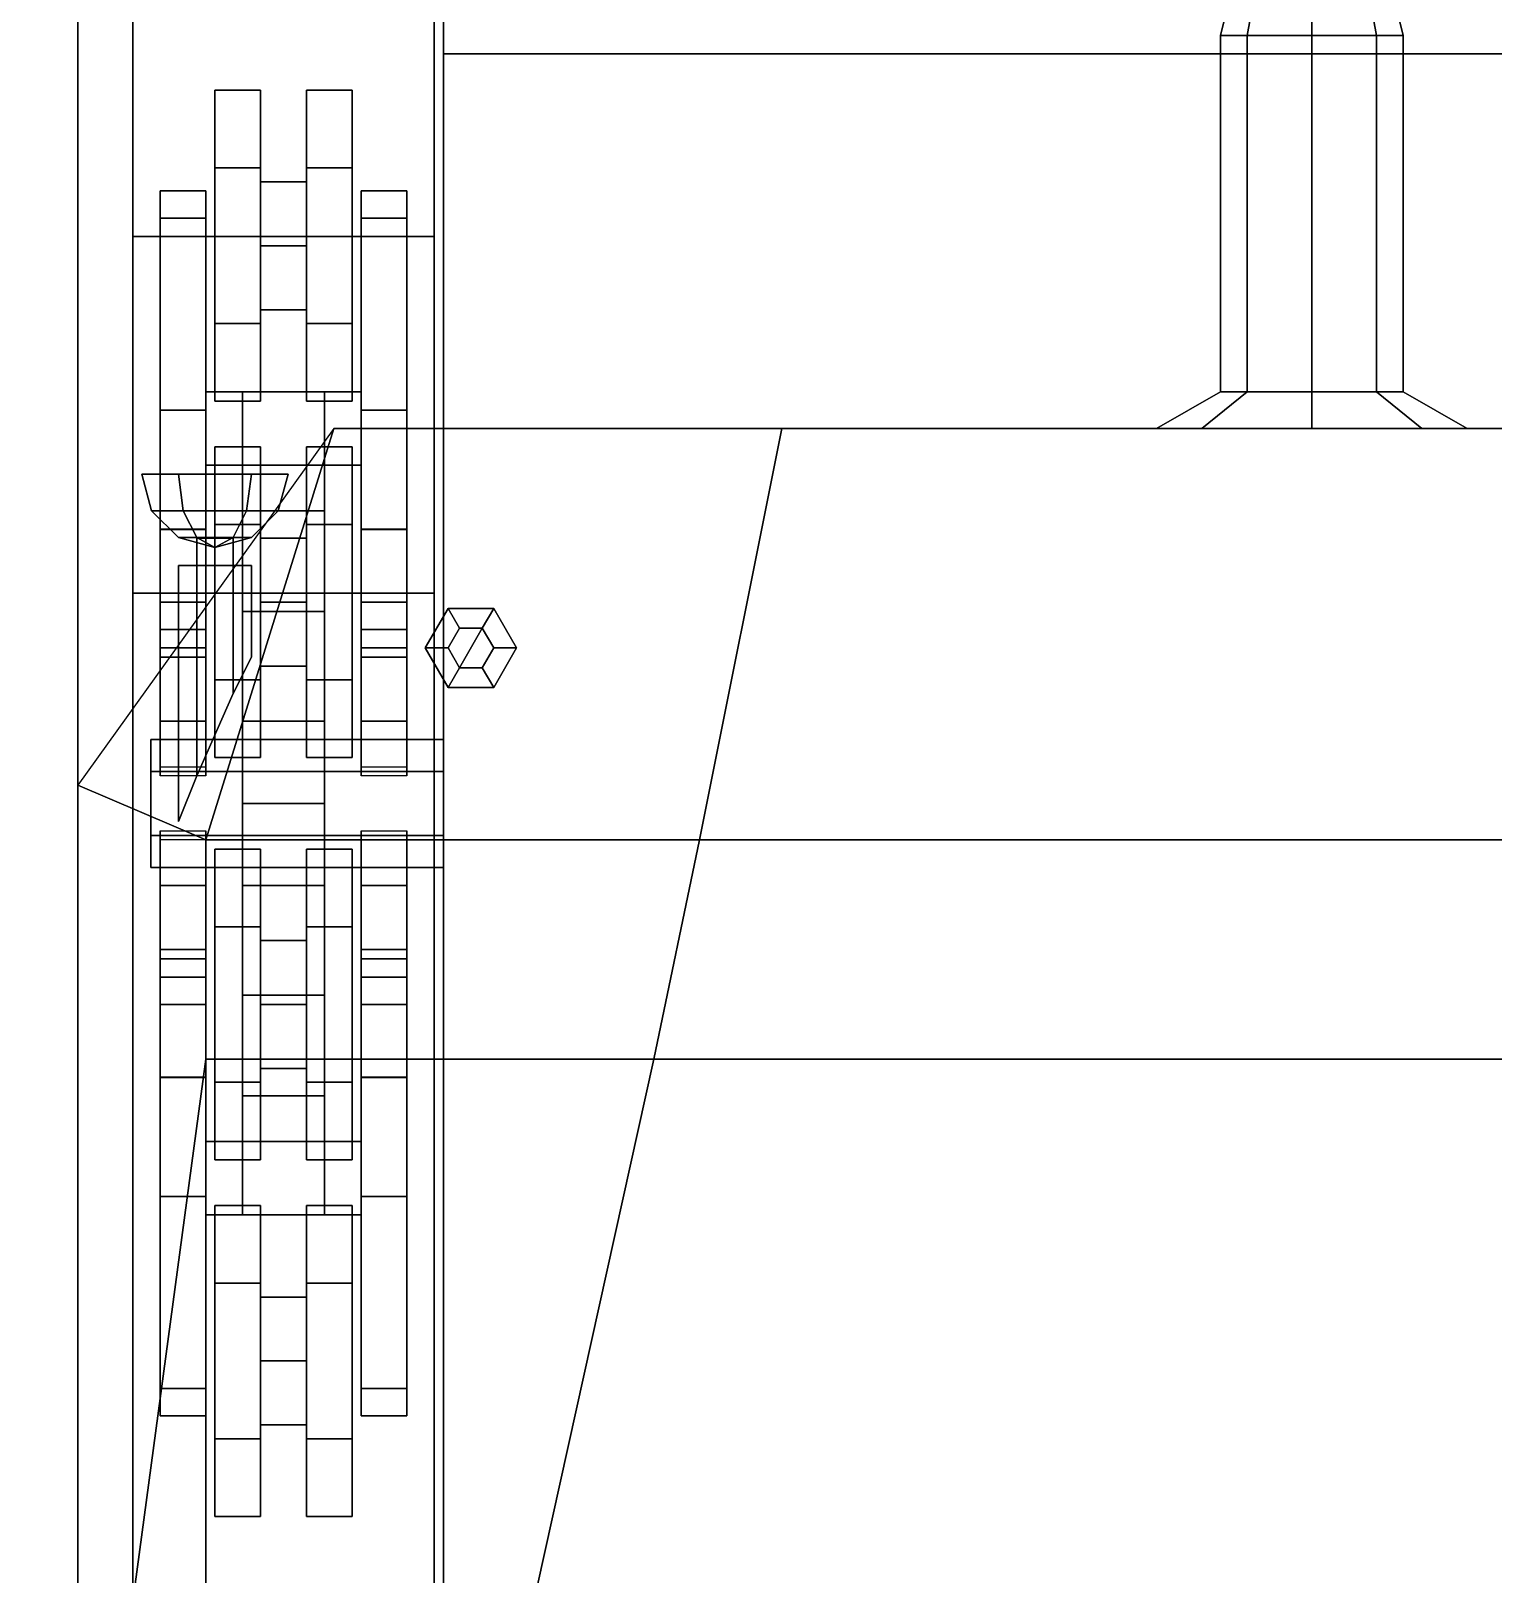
# Model space of a CAD drawing. Header units: millimetres. Extents: x -3.7 to 5.5, y -3 to 13.2.
# Drawn here: x -1.401 to 0.198, y -0.093 to 1.595 of the extents above; entities that cross this region are included whole.
import ezdxf

# ---------------------------------------------------------------- set-up
doc = ezdxf.new("R2010")
doc.units = ezdxf.units.MM
for name, color, linetype in [('bogey', 5, 'Continuous'), ('drawing', 9, 'Continuous'), ('mudguards', 6, 'Continuous'), ('sleeve', 5, 'Continuous'), ('tracks', 3, 'Continuous'), ('wheels', 2, 'Continuous')]:
    doc.layers.add(name, color=color, linetype=linetype)
picture_1 = doc.add_image_def('image3.gif', size_in_pixel=(1280, 1747))

msp = doc.modelspace()

# ---------------------------------------------------------------- linework, layer by layer
for points in [[(-0.95, 1.92, 0.46), (-0.95, -2.22, 0.46), (-0.95, -2.48, 1.17), (-0.95, 2.11, 0.73)], [(-0.95, 2.11, 0.73), (-0.95, 0.77, 1.1), (-0.95, 1.16, 1.12), (-0.95, 2.06, 0.98)], [(-0.95, 2.11, 0.73), (-0.95, -2.48, 1.17), (-0.95, -0.57, 1.06), (-0.95, 0.77, 1.1)], [(-0.95, 2.06, 0.98), (-0.95, 1.16, 1.12), (0.95, 1.16, 1.12), (0.95, 2.06, 0.98)], [(0.95, 1.92, 0.46), (0.95, 1.57, 0.36), (-0.95, 1.57, 0.36), (-0.95, 1.92, 0.46)], [(-0.95, 1.57, 0.36), (-0.95, -1.65, 0.36), (-0.95, -2.22, 0.46), (-0.95, 1.92, 0.46)], [(0.95, 1.57, 0.36), (0.95, -1.65, 0.36), (-0.95, -1.65, 0.36), (-0.95, 1.57, 0.36)], [(-0.1202, 1.16, 1.2298), (-0.17, 1.16, 1.35), (-0.1, 1.2, 1.35), (-0.0707, 1.2, 1.2793)], [(-0.17, 1.16, 1.35), (-0.1202, 1.16, 1.4702), (-0.0707, 1.2, 1.4207), (-0.1, 1.2, 1.35)], [(0, 1.16, 1.18), (-0.1202, 1.16, 1.2298), (-0.0707, 1.2, 1.2793), (0, 1.2, 1.25)], [(-0.1202, 1.16, 1.4702), (0, 1.16, 1.52), (0, 1.2, 1.45), (-0.0707, 1.2, 1.4207)], [(0.1202, 1.16, 1.2298), (0, 1.16, 1.18), (0, 1.2, 1.25), (0.0707, 1.2, 1.2793)], [(0, 1.16, 1.52), (0.1202, 1.16, 1.4702), (0.0707, 1.2, 1.4207), (0, 1.2, 1.45)], [(0.17, 1.16, 1.35), (0.1202, 1.16, 1.2298), (0.0707, 1.2, 1.2793), (0.1, 1.2, 1.35)], [(0.1202, 1.16, 1.4702), (0.17, 1.16, 1.35), (0.1, 1.2, 1.35), (0.0707, 1.2, 1.4207)], [(-1.07, 1.16, 1.12), (-1.35, 0.77, 1.1), (-1.21, 0.71, 1.55), (-1.07, 1.16, 1.62)], [(-1.07, 1.16, 1.62), (-1.21, 0.71, 1.55), (-0.67, 0.71, 1.68), (-0.58, 1.16, 1.68)], [(1.07, 1.16, 1.62), (1.07, 1.16, 1.12), (-1.07, 1.16, 1.12), (-1.07, 1.16, 1.62)], [(0.58, 1.16, 1.68), (1.07, 1.16, 1.62), (-1.07, 1.16, 1.62), (-0.58, 1.16, 1.68)], [(-0.58, 1.16, 1.68), (-0.67, 0.71, 1.68), (0.67, 0.71, 1.68), (0.58, 1.16, 1.68)], [(-1.28, 1.11, 1.43), (-1.24, 1.11, 1.4993), (-1.16, 1.11, 1.4993), (-1.12, 1.11, 1.43)], [(-1.24, 1.11, 1.3607), (-1.28, 1.11, 1.43), (-1.12, 1.11, 1.43), (-1.16, 1.11, 1.3607)], [(-1.2346, 1.07, 1.49), (-1.24, 1.11, 1.4993), (-1.28, 1.11, 1.43), (-1.2693, 1.07, 1.43)], [(-1.2693, 1.07, 1.43), (-1.28, 1.11, 1.43), (-1.24, 1.11, 1.3607), (-1.2346, 1.07, 1.37)], [(-1.1654, 1.07, 1.49), (-1.16, 1.11, 1.4993), (-1.24, 1.11, 1.4993), (-1.2346, 1.07, 1.49)], [(-1.2346, 1.07, 1.37), (-1.24, 1.11, 1.3607), (-1.16, 1.11, 1.3607), (-1.1654, 1.07, 1.37)], [(-1.1307, 1.07, 1.43), (-1.12, 1.11, 1.43), (-1.16, 1.11, 1.4993), (-1.1654, 1.07, 1.49)], [(-1.1654, 1.07, 1.37), (-1.16, 1.11, 1.3607), (-1.12, 1.11, 1.43), (-1.1307, 1.07, 1.43)], [(-1.22, 1.0407, 1.4646), (-1.2346, 1.07, 1.49), (-1.2693, 1.07, 1.43), (-1.24, 1.0407, 1.43)], [(-1.24, 1.0407, 1.43), (-1.2693, 1.07, 1.43), (-1.2346, 1.07, 1.37), (-1.22, 1.0407, 1.3954)], [(-1.18, 1.0407, 1.4646), (-1.1654, 1.07, 1.49), (-1.2346, 1.07, 1.49), (-1.22, 1.0407, 1.4646)], [(-1.22, 1.0407, 1.3954), (-1.2346, 1.07, 1.37), (-1.1654, 1.07, 1.37), (-1.18, 1.0407, 1.3954)], [(-1.16, 1.0407, 1.43), (-1.1307, 1.07, 1.43), (-1.1654, 1.07, 1.49), (-1.18, 1.0407, 1.4646)], [(-1.18, 1.0407, 1.3954), (-1.1654, 1.07, 1.37), (-1.1307, 1.07, 1.43), (-1.16, 1.0407, 1.43)], [(-1.2, 1.03, 1.43), (-1.22, 1.0407, 1.4646), (-1.24, 1.0407, 1.43), (-1.2, 1.03, 1.43)], [(-1.2, 1.03, 1.43), (-1.24, 1.0407, 1.43), (-1.22, 1.0407, 1.3954), (-1.2, 1.03, 1.43)], [(-1.2, 1.03, 1.43), (-1.18, 1.0407, 1.4646), (-1.22, 1.0407, 1.4646), (-1.2, 1.03, 1.43)], [(-1.2, 1.03, 1.43), (-1.22, 1.0407, 1.3954), (-1.18, 1.0407, 1.3954), (-1.2, 1.03, 1.43)], [(-1.2, 1.04, 1.45), (-1.22, 1.04, 1.43), (-1.22, 1.01, 1.43), (-1.2, 1.01, 1.45)], [(-1.22, 1.04, 1.43), (-1.2, 1.04, 1.41), (-1.2, 1.01, 1.41), (-1.22, 1.01, 1.43)], [(-1.2, 1.03, 1.43), (-1.16, 1.0407, 1.43), (-1.18, 1.0407, 1.4646), (-1.2, 1.03, 1.43)], [(-1.2, 1.03, 1.43), (-1.18, 1.0407, 1.3954), (-1.16, 1.0407, 1.43), (-1.2, 1.03, 1.43)], [(-1.18, 1.04, 1.43), (-1.2, 1.04, 1.45), (-1.2, 1.01, 1.45), (-1.18, 1.01, 1.43)], [(-1.2, 1.04, 1.41), (-1.18, 1.04, 1.43), (-1.18, 1.01, 1.43), (-1.2, 1.01, 1.41)], [(-1.24, 1.01, 1.43), (-1.22, 1.01, 1.4646), (-1.18, 1.01, 1.4646), (-1.22, 1.01, 1.3954)], [(-1.22, 1.01, 1.4646), (-1.24, 1.01, 1.43), (-1.24, 0.73, 1.43), (-1.22, 0.78, 1.4646)], [(-1.24, 1.01, 1.43), (-1.22, 1.01, 1.3954), (-1.22, 0.78, 1.3954), (-1.24, 0.73, 1.43)], [(-1.22, 1.01, 1.3954), (-1.18, 1.01, 1.4646), (-1.16, 1.01, 1.43), (-1.18, 1.01, 1.3954)], [(-1.18, 1.01, 1.4646), (-1.22, 1.01, 1.4646), (-1.22, 0.78, 1.4646), (-1.18, 0.87, 1.4646)], [(-1.22, 1.01, 1.3954), (-1.18, 1.01, 1.3954), (-1.18, 0.87, 1.3954), (-1.22, 0.78, 1.3954)], [(-1.16, 1.01, 1.43), (-1.18, 1.01, 1.4646), (-1.18, 0.87, 1.4646), (-1.16, 0.91, 1.43)], [(-1.18, 1.01, 1.3954), (-1.16, 1.01, 1.43), (-1.16, 0.91, 1.43), (-1.18, 0.87, 1.3954)], [(-0.945, 0.9633, 1.61), (-0.97, 0.92, 1.61), (-0.97, 0.92, 1.68), (-0.945, 0.9633, 1.68)], [(-0.945, 0.9633, 1.68), (-0.97, 0.92, 1.68), (-0.945, 0.92, 1.73), (-0.9325, 0.9417, 1.73)], [(-0.895, 0.9633, 1.61), (-0.945, 0.9633, 1.61), (-0.945, 0.9633, 1.68), (-0.895, 0.9633, 1.68)], [(-0.895, 0.9633, 1.68), (-0.945, 0.9633, 1.68), (-0.9325, 0.9417, 1.73), (-0.9075, 0.9417, 1.73)], [(-0.87, 0.92, 1.68), (-0.895, 0.9633, 1.68), (-0.9075, 0.9417, 1.73), (-0.895, 0.92, 1.73)], [(-0.87, 0.92, 1.61), (-0.895, 0.9633, 1.61), (-0.895, 0.9633, 1.68), (-0.87, 0.92, 1.68)], [(-0.9325, 0.8983, 1.73), (-0.9075, 0.9417, 1.73), (-0.9325, 0.9417, 1.73), (-0.945, 0.92, 1.73)], [(-0.9075, 0.8983, 1.73), (-0.895, 0.92, 1.73), (-0.9075, 0.9417, 1.73), (-0.9325, 0.8983, 1.73)], [(-0.97, 0.92, 1.61), (-0.945, 0.8767, 1.61), (-0.945, 0.8767, 1.68), (-0.97, 0.92, 1.68)], [(-0.97, 0.92, 1.68), (-0.945, 0.8767, 1.68), (-0.9325, 0.8983, 1.73), (-0.945, 0.92, 1.73)], [(-0.895, 0.8767, 1.68), (-0.87, 0.92, 1.68), (-0.895, 0.92, 1.73), (-0.9075, 0.8983, 1.73)], [(-0.895, 0.8767, 1.61), (-0.87, 0.92, 1.61), (-0.87, 0.92, 1.68), (-0.895, 0.8767, 1.68)], [(-0.945, 0.8767, 1.68), (-0.895, 0.8767, 1.68), (-0.9075, 0.8983, 1.73), (-0.9325, 0.8983, 1.73)], [(-0.945, 0.8767, 1.61), (-0.895, 0.8767, 1.61), (-0.895, 0.8767, 1.68), (-0.945, 0.8767, 1.68)], [(-1.35, 0.77, 1.1), (-1.35, -0.57, 1.06), (-1.21, 0.47, 1.55), (-1.21, 0.71, 1.55)], [(-1.21, 0.71, 1.55), (-1.21, 0.47, 1.55), (-0.72, 0.47, 1.68), (-0.67, 0.71, 1.68)], [(-0.67, 0.71, 1.68), (-0.72, 0.47, 1.68), (0.72, 0.47, 1.68), (0.67, 0.71, 1.68)], [(-1.35, -0.57, 1.06), (-1.35, -0.57, 1.06), (-1.21, -0.54, 1.56), (-1.21, 0.47, 1.55)], [(-1.21, 0.47, 1.55), (-1.21, -0.54, 1.56), (-0.95, -0.57, 1.6), (-0.72, 0.47, 1.68)], [(-0.72, 0.47, 1.68), (-0.95, -0.57, 1.6), (0.95, -0.57, 1.6), (0.72, 0.47, 1.68)]]:
    msp.add_3dface(points)
at = {"layer": 'bogey'}
for points in [[(-1.26, 1.42, 0.2), (-1.26, 1.39, 0.18), (-1.26, 1.39, 0.27), (-1.26, 1.42, 0.25)], [(-1.26, 1.42, 0.25), (-1.26, 1.39, 0.27), (-1.21, 1.39, 0.27), (-1.21, 1.42, 0.25)], [(-1.21, 1.42, 0.25), (-1.21, 1.42, 0.2), (-1.26, 1.42, 0.2), (-1.26, 1.42, 0.25)], [(-1.21, 1.42, 0.2), (-1.21, 1.39, 0.18), (-1.26, 1.39, 0.18), (-1.26, 1.42, 0.2)], [(-1.21, 1.39, 0.27), (-1.21, 1.39, 0.18), (-1.21, 1.42, 0.2), (-1.21, 1.42, 0.25)], [(-0.99, 1.42, 0.25), (-0.99, 1.42, 0.2), (-1.04, 1.42, 0.2), (-1.04, 1.42, 0.25)], [(-1.04, 1.42, 0.2), (-1.04, 1.39, 0.18), (-1.04, 1.39, 0.27), (-1.04, 1.42, 0.25)], [(-0.99, 1.42, 0.2), (-0.99, 1.39, 0.18), (-1.04, 1.39, 0.18), (-1.04, 1.42, 0.2)], [(-1.04, 1.42, 0.25), (-1.04, 1.39, 0.27), (-0.99, 1.39, 0.27), (-0.99, 1.42, 0.25)], [(-0.99, 1.39, 0.27), (-0.99, 1.39, 0.18), (-0.99, 1.42, 0.2), (-0.99, 1.42, 0.25)], [(-1.26, 1.39, 0.18), (-1.26, 0.94, 0.18), (-1.26, 0.94, 0.27), (-1.26, 1.39, 0.27)], [(-1.21, 1.39, 0.18), (-1.21, 0.94, 0.18), (-1.26, 0.94, 0.18), (-1.26, 1.39, 0.18)], [(-1.26, 1.39, 0.27), (-1.26, 0.94, 0.27), (-1.26, 1.14, 0.36), (-1.26, 1.18, 0.36)], [(-1.21, 1.18, 0.36), (-1.21, 1.39, 0.27), (-1.26, 1.39, 0.27), (-1.26, 1.18, 0.36)], [(-1.21, 0.94, 0.27), (-1.21, 0.94, 0.18), (-1.21, 1.39, 0.18), (-1.21, 1.39, 0.27)], [(-1.21, 1.14, 0.36), (-1.21, 0.94, 0.27), (-1.21, 1.39, 0.27), (-1.21, 1.18, 0.36)], [(-1.04, 1.39, 0.18), (-1.04, 0.94, 0.18), (-1.04, 0.94, 0.27), (-1.04, 1.39, 0.27)], [(-0.99, 1.39, 0.18), (-0.99, 0.94, 0.18), (-1.04, 0.94, 0.18), (-1.04, 1.39, 0.18)], [(-0.99, 1.18, 0.36), (-0.99, 1.39, 0.27), (-1.04, 1.39, 0.27), (-1.04, 1.18, 0.36)], [(-1.04, 1.39, 0.27), (-1.04, 0.94, 0.27), (-1.04, 1.14, 0.36), (-1.04, 1.18, 0.36)], [(-0.99, 0.94, 0.27), (-0.99, 0.94, 0.18), (-0.99, 1.39, 0.18), (-0.99, 1.39, 0.27)], [(-0.99, 1.14, 0.36), (-0.99, 0.94, 0.27), (-0.99, 1.39, 0.27), (-0.99, 1.18, 0.36)], [(-1.21, 1.2, 0.29), (-1.21, 1.12, 0.29), (-1.21, 1.12, 0.52), (-1.21, 1.2, 0.52)], [(-1.04, 1.2, 0.29), (-1.04, 1.12, 0.29), (-1.21, 1.12, 0.29), (-1.21, 1.2, 0.29)], [(-1.04, 1.2, 0.52), (-1.04, 1.2, 0.29), (-1.21, 1.2, 0.29), (-1.21, 1.2, 0.52)], [(-1.21, 1.2, 0.52), (-1.21, 1.12, 0.52), (-1.04, 1.12, 0.52), (-1.04, 1.2, 0.52)], [(-1.17, 1.2, 0.52), (-1.17, 0.3, 0.52), (-1.17, 0.43, 0.61), (-1.17, 1.07, 0.61)], [(-1.08, 1.07, 0.61), (-1.08, 1.2, 0.52), (-1.17, 1.2, 0.52), (-1.17, 1.07, 0.61)], [(-1.08, 0.43, 0.61), (-1.08, 0.3, 0.52), (-1.08, 1.2, 0.52), (-1.08, 1.07, 0.61)], [(-1.04, 1.12, 0.52), (-1.04, 1.12, 0.29), (-1.04, 1.2, 0.29), (-1.04, 1.2, 0.52)], [(-1.26, 1.0495, 0.3193), (-1.26, 0.97, 0.39), (-1.26, 1.05, 0.45), (-1.26, 1.18, 0.36)], [(-1.26, 1.18, 0.36), (-1.26, 1.05, 0.45), (-1.21, 1.05, 0.45), (-1.21, 1.18, 0.36)], [(-1.21, 1.05, 0.45), (-1.21, 0.97, 0.39), (-1.21, 1.0495, 0.3193), (-1.21, 1.18, 0.36)], [(-1.04, 1.0495, 0.3193), (-1.04, 0.97, 0.39), (-1.04, 1.05, 0.45), (-1.04, 1.18, 0.36)], [(-1.04, 1.18, 0.36), (-1.04, 1.05, 0.45), (-0.99, 1.05, 0.45), (-0.99, 1.18, 0.36)], [(-0.99, 1.05, 0.45), (-0.99, 0.97, 0.39), (-0.99, 1.0495, 0.3193), (-0.99, 1.18, 0.36)], [(-1.21, 1.12, 0.52), (-1.21, 1.12, 0.29), (-1.04, 1.12, 0.29), (-1.04, 1.12, 0.52)], [(-1.08, 1.12, 0.52), (-1.08, 0.75, 0.52), (-1.17, 0.75, 0.52), (-1.17, 1.12, 0.52)], [(-1.17, 1.07, 0.61), (-1.17, 0.96, 0.61), (-1.08, 0.96, 0.61), (-1.08, 1.07, 0.61)], [(-1.26, 0.97, 0.39), (-1.26, 0.84, 0.42), (-1.26, 0.92, 0.49), (-1.26, 1.05, 0.45)], [(-1.26, 1.05, 0.45), (-1.26, 0.92, 0.49), (-1.21, 0.92, 0.49), (-1.21, 1.05, 0.45)], [(-1.26, 1.0495, 0.3193), (-1.26, 0.94, 0.27), (-1.21, 0.94, 0.27), (-1.21, 1.0495, 0.3193)], [(-1.21, 1.0495, 0.3193), (-1.21, 0.97, 0.39), (-1.26, 0.97, 0.39), (-1.26, 1.0495, 0.3193)], [(-1.21, 0.92, 0.49), (-1.21, 0.84, 0.42), (-1.21, 0.97, 0.39), (-1.21, 1.05, 0.45)], [(-1.04, 0.97, 0.39), (-1.04, 0.84, 0.42), (-1.04, 0.92, 0.49), (-1.04, 1.05, 0.45)], [(-1.04, 1.05, 0.45), (-1.04, 0.92, 0.49), (-0.99, 0.92, 0.49), (-0.99, 1.05, 0.45)], [(-1.04, 1.0495, 0.3193), (-1.04, 0.94, 0.27), (-0.99, 0.94, 0.27), (-0.99, 1.0495, 0.3193)], [(-0.99, 1.0495, 0.3193), (-0.99, 0.97, 0.39), (-1.04, 0.97, 0.39), (-1.04, 1.0495, 0.3193)], [(-0.99, 0.92, 0.49), (-0.99, 0.84, 0.42), (-0.99, 0.97, 0.39), (-0.99, 1.05, 0.45)], [(-1.21, 0.97, 0.39), (-1.21, 0.84, 0.42), (-1.26, 0.84, 0.42), (-1.26, 0.97, 0.39)], [(-0.99, 0.97, 0.39), (-0.99, 0.84, 0.42), (-1.04, 0.84, 0.42), (-1.04, 0.97, 0.39)], [(-1.17, 0.96, 0.61), (-1.17, 0.54, 0.61), (-1.17, 0.66, 0.68), (-1.17, 0.84, 0.68)], [(-1.08, 0.84, 0.68), (-1.08, 0.96, 0.61), (-1.17, 0.96, 0.61), (-1.17, 0.84, 0.68)], [(-1.08, 0.66, 0.68), (-1.08, 0.54, 0.61), (-1.08, 0.96, 0.61), (-1.08, 0.84, 0.68)], [(-1.26, 0.91, 0.25), (-1.26, 0.94, 0.27), (-1.26, 0.94, 0.18), (-1.26, 0.91, 0.2)], [(-1.26, 0.91, 0.2), (-1.26, 0.94, 0.18), (-1.21, 0.94, 0.18), (-1.21, 0.91, 0.2)], [(-1.21, 0.91, 0.25), (-1.21, 0.94, 0.27), (-1.26, 0.94, 0.27), (-1.26, 0.91, 0.25)], [(-1.21, 0.94, 0.18), (-1.21, 0.94, 0.27), (-1.21, 0.91, 0.25), (-1.21, 0.91, 0.2)], [(-1.04, 0.91, 0.25), (-1.04, 0.94, 0.27), (-1.04, 0.94, 0.18), (-1.04, 0.91, 0.2)], [(-1.04, 0.91, 0.2), (-1.04, 0.94, 0.18), (-0.99, 0.94, 0.18), (-0.99, 0.91, 0.2)], [(-0.99, 0.91, 0.25), (-0.99, 0.94, 0.27), (-1.04, 0.94, 0.27), (-1.04, 0.91, 0.25)], [(-0.99, 0.94, 0.18), (-0.99, 0.94, 0.27), (-0.99, 0.91, 0.25), (-0.99, 0.91, 0.2)], [(-1.26, 0.92, 0.49), (-1.26, 0.79, 0.49), (-1.21, 0.79, 0.49), (-1.21, 0.92, 0.49)], [(-1.26, 0.84, 0.42), (-1.26, 0.78, 0.39), (-1.26, 0.79, 0.49), (-1.26, 0.92, 0.49)], [(-1.21, 0.79, 0.49), (-1.21, 0.78, 0.39), (-1.21, 0.84, 0.42), (-1.21, 0.92, 0.49)], [(-1.04, 0.84, 0.42), (-1.04, 0.78, 0.39), (-1.04, 0.79, 0.49), (-1.04, 0.92, 0.49)], [(-1.04, 0.92, 0.49), (-1.04, 0.79, 0.49), (-0.99, 0.79, 0.49), (-0.99, 0.92, 0.49)], [(-0.99, 0.79, 0.49), (-0.99, 0.78, 0.39), (-0.99, 0.84, 0.42), (-0.99, 0.92, 0.49)], [(-1.21, 0.91, 0.2), (-1.21, 0.91, 0.25), (-1.26, 0.91, 0.25), (-1.26, 0.91, 0.2)], [(-0.99, 0.91, 0.2), (-0.99, 0.91, 0.25), (-1.04, 0.91, 0.25), (-1.04, 0.91, 0.2)], [(-1.21, 0.84, 0.42), (-1.21, 0.78, 0.39), (-1.26, 0.78, 0.39), (-1.26, 0.84, 0.42)], [(-1.17, 0.84, 0.68), (-1.17, 0.75, 0.68), (-1.08, 0.75, 0.68), (-1.08, 0.84, 0.68)], [(-0.99, 0.84, 0.42), (-0.99, 0.78, 0.39), (-1.04, 0.78, 0.39), (-1.04, 0.84, 0.42)], [(-0.95, 0.785, 0.5106), (-0.95, 0.82, 0.45), (-1.27, 0.82, 0.45), (-1.27, 0.785, 0.5106)], [(-0.95, 0.82, 0.45), (-0.95, 0.785, 0.3894), (-1.27, 0.785, 0.3894), (-1.27, 0.82, 0.45)], [(-1.27, 0.715, 0.5106), (-1.27, 0.785, 0.5106), (-1.27, 0.82, 0.45), (-1.27, 0.68, 0.45)], [(-1.27, 0.68, 0.45), (-1.27, 0.82, 0.45), (-1.27, 0.785, 0.3894), (-1.27, 0.715, 0.3894)], [(-0.95, 0.715, 0.5106), (-0.95, 0.785, 0.5106), (-1.27, 0.785, 0.5106), (-1.27, 0.715, 0.5106)], [(-0.95, 0.785, 0.3894), (-0.95, 0.715, 0.3894), (-1.27, 0.715, 0.3894), (-1.27, 0.785, 0.3894)], [(-1.17, 0.38, 0.52), (-1.17, 0.75, 0.52), (-1.08, 0.75, 0.52), (-1.08, 0.38, 0.52)], [(-1.08, 0.66, 0.68), (-1.08, 0.75, 0.68), (-1.17, 0.75, 0.68), (-1.17, 0.66, 0.68)], [(-0.95, 0.68, 0.45), (-0.95, 0.715, 0.5106), (-1.27, 0.715, 0.5106), (-1.27, 0.68, 0.45)], [(-0.95, 0.715, 0.3894), (-0.95, 0.68, 0.45), (-1.27, 0.68, 0.45), (-1.27, 0.715, 0.3894)], [(-1.26, 0.66, 0.42), (-1.26, 0.72, 0.39), (-1.21, 0.72, 0.39), (-1.21, 0.66, 0.42)], [(-1.26, 0.71, 0.49), (-1.26, 0.72, 0.39), (-1.26, 0.66, 0.42), (-1.26, 0.58, 0.49)], [(-1.21, 0.58, 0.49), (-1.21, 0.71, 0.49), (-1.26, 0.71, 0.49), (-1.26, 0.58, 0.49)], [(-1.21, 0.66, 0.42), (-1.21, 0.72, 0.39), (-1.21, 0.71, 0.49), (-1.21, 0.58, 0.49)], [(-1.04, 0.71, 0.49), (-1.04, 0.72, 0.39), (-1.04, 0.66, 0.42), (-1.04, 0.58, 0.49)], [(-1.04, 0.66, 0.42), (-1.04, 0.72, 0.39), (-0.99, 0.72, 0.39), (-0.99, 0.66, 0.42)], [(-0.99, 0.58, 0.49), (-0.99, 0.71, 0.49), (-1.04, 0.71, 0.49), (-1.04, 0.58, 0.49)], [(-0.99, 0.66, 0.42), (-0.99, 0.72, 0.39), (-0.99, 0.71, 0.49), (-0.99, 0.58, 0.49)], [(-1.26, 0.58, 0.49), (-1.26, 0.66, 0.42), (-1.26, 0.53, 0.39), (-1.26, 0.45, 0.45)], [(-1.26, 0.53, 0.39), (-1.26, 0.66, 0.42), (-1.21, 0.66, 0.42), (-1.21, 0.53, 0.39)], [(-1.21, 0.53, 0.39), (-1.21, 0.66, 0.42), (-1.21, 0.58, 0.49), (-1.21, 0.45, 0.45)], [(-1.17, 0.66, 0.68), (-1.17, 0.54, 0.61), (-1.08, 0.54, 0.61), (-1.08, 0.66, 0.68)], [(-1.04, 0.53, 0.39), (-1.04, 0.66, 0.42), (-0.99, 0.66, 0.42), (-0.99, 0.53, 0.39)], [(-1.04, 0.58, 0.49), (-1.04, 0.66, 0.42), (-1.04, 0.53, 0.39), (-1.04, 0.45, 0.45)], [(-0.99, 0.53, 0.39), (-0.99, 0.66, 0.42), (-0.99, 0.58, 0.49), (-0.99, 0.45, 0.45)], [(-1.26, 0.59, 0.2), (-1.26, 0.59, 0.25), (-1.21, 0.59, 0.25), (-1.21, 0.59, 0.2)], [(-1.26, 0.56, 0.18), (-1.26, 0.56, 0.27), (-1.26, 0.59, 0.25), (-1.26, 0.59, 0.2)], [(-1.21, 0.59, 0.2), (-1.21, 0.56, 0.18), (-1.26, 0.56, 0.18), (-1.26, 0.59, 0.2)], [(-1.26, 0.59, 0.25), (-1.26, 0.56, 0.27), (-1.21, 0.56, 0.27), (-1.21, 0.59, 0.25)], [(-1.21, 0.45, 0.45), (-1.21, 0.58, 0.49), (-1.26, 0.58, 0.49), (-1.26, 0.45, 0.45)], [(-1.21, 0.59, 0.25), (-1.21, 0.56, 0.27), (-1.21, 0.56, 0.18), (-1.21, 0.59, 0.2)], [(-1.04, 0.56, 0.18), (-1.04, 0.56, 0.27), (-1.04, 0.59, 0.25), (-1.04, 0.59, 0.2)], [(-1.04, 0.59, 0.2), (-1.04, 0.59, 0.25), (-0.99, 0.59, 0.25), (-0.99, 0.59, 0.2)], [(-0.99, 0.59, 0.2), (-0.99, 0.56, 0.18), (-1.04, 0.56, 0.18), (-1.04, 0.59, 0.2)], [(-1.04, 0.59, 0.25), (-1.04, 0.56, 0.27), (-0.99, 0.56, 0.27), (-0.99, 0.59, 0.25)], [(-0.99, 0.45, 0.45), (-0.99, 0.58, 0.49), (-1.04, 0.58, 0.49), (-1.04, 0.45, 0.45)], [(-0.99, 0.59, 0.25), (-0.99, 0.56, 0.27), (-0.99, 0.56, 0.18), (-0.99, 0.59, 0.2)], [(-1.26, 0.56, 0.27), (-1.26, 0.56, 0.18), (-1.26, 0.11, 0.18), (-1.26, 0.11, 0.27)], [(-1.26, 0.11, 0.18), (-1.26, 0.56, 0.18), (-1.21, 0.56, 0.18), (-1.21, 0.11, 0.18)], [(-1.26, 0.36, 0.36), (-1.26, 0.56, 0.27), (-1.26, 0.11, 0.27), (-1.26, 0.32, 0.36)], [(-1.21, 0.4505, 0.3193), (-1.21, 0.56, 0.27), (-1.26, 0.56, 0.27), (-1.26, 0.4505, 0.3193)], [(-1.21, 0.11, 0.18), (-1.21, 0.56, 0.18), (-1.21, 0.56, 0.27), (-1.21, 0.11, 0.27)], [(-1.21, 0.11, 0.27), (-1.21, 0.56, 0.27), (-1.21, 0.36, 0.36), (-1.21, 0.32, 0.36)], [(-1.04, 0.56, 0.27), (-1.04, 0.56, 0.18), (-1.04, 0.11, 0.18), (-1.04, 0.11, 0.27)], [(-1.04, 0.11, 0.18), (-1.04, 0.56, 0.18), (-0.99, 0.56, 0.18), (-0.99, 0.11, 0.18)], [(-0.99, 0.4505, 0.3193), (-0.99, 0.56, 0.27), (-1.04, 0.56, 0.27), (-1.04, 0.4505, 0.3193)], [(-1.04, 0.36, 0.36), (-1.04, 0.56, 0.27), (-1.04, 0.11, 0.27), (-1.04, 0.32, 0.36)], [(-0.99, 0.11, 0.18), (-0.99, 0.56, 0.18), (-0.99, 0.56, 0.27), (-0.99, 0.11, 0.27)], [(-0.99, 0.11, 0.27), (-0.99, 0.56, 0.27), (-0.99, 0.36, 0.36), (-0.99, 0.32, 0.36)], [(-1.26, 0.45, 0.45), (-1.26, 0.53, 0.39), (-1.26, 0.4505, 0.3193), (-1.26, 0.32, 0.36)], [(-1.26, 0.4505, 0.3193), (-1.26, 0.53, 0.39), (-1.21, 0.53, 0.39), (-1.21, 0.4505, 0.3193)], [(-1.21, 0.4505, 0.3193), (-1.21, 0.53, 0.39), (-1.21, 0.45, 0.45), (-1.21, 0.32, 0.36)], [(-1.08, 0.43, 0.61), (-1.08, 0.54, 0.61), (-1.17, 0.54, 0.61), (-1.17, 0.43, 0.61)], [(-1.04, 0.45, 0.45), (-1.04, 0.53, 0.39), (-1.04, 0.4505, 0.3193), (-1.04, 0.32, 0.36)], [(-1.04, 0.4505, 0.3193), (-1.04, 0.53, 0.39), (-0.99, 0.53, 0.39), (-0.99, 0.4505, 0.3193)], [(-0.99, 0.4505, 0.3193), (-0.99, 0.53, 0.39), (-0.99, 0.45, 0.45), (-0.99, 0.32, 0.36)], [(-1.21, 0.32, 0.36), (-1.21, 0.45, 0.45), (-1.26, 0.45, 0.45), (-1.26, 0.32, 0.36)], [(-0.99, 0.32, 0.36), (-0.99, 0.45, 0.45), (-1.04, 0.45, 0.45), (-1.04, 0.32, 0.36)], [(-1.17, 0.43, 0.61), (-1.17, 0.3, 0.52), (-1.08, 0.3, 0.52), (-1.08, 0.43, 0.61)], [(-1.21, 0.38, 0.52), (-1.21, 0.38, 0.29), (-1.21, 0.3, 0.29), (-1.21, 0.3, 0.52)], [(-1.04, 0.38, 0.52), (-1.04, 0.38, 0.29), (-1.21, 0.38, 0.29), (-1.21, 0.38, 0.52)], [(-1.21, 0.3, 0.29), (-1.21, 0.38, 0.29), (-1.04, 0.38, 0.29), (-1.04, 0.3, 0.29)], [(-1.04, 0.3, 0.52), (-1.04, 0.38, 0.52), (-1.21, 0.38, 0.52), (-1.21, 0.3, 0.52)], [(-1.04, 0.3, 0.29), (-1.04, 0.38, 0.29), (-1.04, 0.38, 0.52), (-1.04, 0.3, 0.52)], [(-1.26, 0.32, 0.36), (-1.26, 0.11, 0.27), (-1.21, 0.11, 0.27), (-1.21, 0.32, 0.36)], [(-1.04, 0.32, 0.36), (-1.04, 0.11, 0.27), (-0.99, 0.11, 0.27), (-0.99, 0.32, 0.36)], [(-1.21, 0.3, 0.52), (-1.21, 0.3, 0.29), (-1.04, 0.3, 0.29), (-1.04, 0.3, 0.52)], [(-1.26, 0.11, 0.27), (-1.26, 0.11, 0.18), (-1.26, 0.08, 0.2), (-1.26, 0.08, 0.25)], [(-1.26, 0.08, 0.2), (-1.26, 0.11, 0.18), (-1.21, 0.11, 0.18), (-1.21, 0.08, 0.2)], [(-1.21, 0.08, 0.25), (-1.21, 0.11, 0.27), (-1.26, 0.11, 0.27), (-1.26, 0.08, 0.25)], [(-1.21, 0.08, 0.2), (-1.21, 0.11, 0.18), (-1.21, 0.11, 0.27), (-1.21, 0.08, 0.25)], [(-1.04, 0.11, 0.27), (-1.04, 0.11, 0.18), (-1.04, 0.08, 0.2), (-1.04, 0.08, 0.25)], [(-1.04, 0.08, 0.2), (-1.04, 0.11, 0.18), (-0.99, 0.11, 0.18), (-0.99, 0.08, 0.2)], [(-0.99, 0.08, 0.25), (-0.99, 0.11, 0.27), (-1.04, 0.11, 0.27), (-1.04, 0.08, 0.25)], [(-0.99, 0.08, 0.2), (-0.99, 0.11, 0.18), (-0.99, 0.11, 0.27), (-0.99, 0.08, 0.25)], [(-1.26, 0.08, 0.25), (-1.26, 0.08, 0.2), (-1.21, 0.08, 0.2), (-1.21, 0.08, 0.25)], [(-1.04, 0.08, 0.25), (-1.04, 0.08, 0.2), (-0.99, 0.08, 0.2), (-0.99, 0.08, 0.25)]]:
    msp.add_3dface(points, dxfattribs=at)
at = {"layer": 'mudguards'}
for points in [[(-1.35, 2.12, 0.85), (-1.35, 1.34, 0.66), (-1.35, 2.01, 1.17), (-1.35, 2.22, 1.1)], [(-0.95, 2.22, 1.1), (-0.95, 2.06, 0.98), (-0.95, 1.329, 1.0937), (-0.95, 2.01, 1.17)], [(-0.95, 2.01, 1.17), (-0.95, 1.329, 1.0937), (-0.95, 2.06, 0.98), (-0.95, 2.22, 1.1)], [(-1.35, 2.01, 1.17), (-1.35, -2.34, 0.99), (-0.95, -2.34, 0.99), (-0.95, 2.01, 1.17)], [(-1.35, 1.34, 0.66), (-1.35, -1.78, 0.54), (-1.35, -2.34, 0.99), (-1.35, 2.01, 1.17)], [(-0.95, 2, 1.12), (-0.95, -2.34, 0.95), (-0.95, -2.34, 0.99), (-0.95, 2.01, 1.17)], [(-0.95, 2, 1.12), (-0.95, -2.34, 0.95), (-1.35, -2.34, 0.95), (-1.35, 2, 1.12)]]:
    msp.add_3dface(points, dxfattribs=at)
at = {"layer": 'sleeve'}
for points in [[(-0.0707, 1.59, 1.2793), (-0.1, 1.59, 1.35), (-0.09, 1.63, 1.35), (-0.0636, 1.63, 1.2864)], [(-0.1, 1.59, 1.35), (-0.0707, 1.59, 1.4207), (-0.0636, 1.63, 1.4136), (-0.09, 1.63, 1.35)], [(0, 1.59, 1.25), (-0.0707, 1.59, 1.2793), (-0.0636, 1.63, 1.2864), (0, 1.63, 1.26)], [(-0.0707, 1.59, 1.4207), (0, 1.59, 1.45), (0, 1.63, 1.44), (-0.0636, 1.63, 1.4136)], [(0.0707, 1.59, 1.2793), (0, 1.59, 1.25), (0, 1.63, 1.26), (0.0636, 1.63, 1.2864)], [(0, 1.59, 1.45), (0.0707, 1.59, 1.4207), (0.0636, 1.63, 1.4136), (0, 1.63, 1.44)], [(0.1, 1.59, 1.35), (0.0707, 1.59, 1.2793), (0.0636, 1.63, 1.2864), (0.09, 1.63, 1.35)], [(0.0707, 1.59, 1.4207), (0.1, 1.59, 1.35), (0.09, 1.63, 1.35), (0.0636, 1.63, 1.4136)], [(-0.0707, 1.59, 1.4207), (-0.1, 1.59, 1.35), (-0.1, 1.2, 1.35), (-0.0707, 1.2, 1.4207)], [(-0.1, 1.59, 1.35), (-0.0707, 1.59, 1.2793), (-0.0707, 1.2, 1.2793), (-0.1, 1.2, 1.35)], [(0, 1.59, 1.45), (-0.0707, 1.59, 1.4207), (-0.0707, 1.2, 1.4207), (0, 1.2, 1.45)], [(-0.0707, 1.59, 1.2793), (0, 1.59, 1.25), (0, 1.2, 1.25), (-0.0707, 1.2, 1.2793)], [(0.0707, 1.59, 1.4207), (0, 1.59, 1.45), (0, 1.2, 1.45), (0.0707, 1.2, 1.4207)], [(0, 1.59, 1.25), (0.0707, 1.59, 1.2793), (0.0707, 1.2, 1.2793), (0, 1.2, 1.25)], [(0.1, 1.59, 1.35), (0.0707, 1.59, 1.4207), (0.0707, 1.2, 1.4207), (0.1, 1.2, 1.35)], [(0.0707, 1.59, 1.2793), (0.1, 1.59, 1.35), (0.1, 1.2, 1.35), (0.0707, 1.2, 1.2793)]]:
    msp.add_3dface(points, dxfattribs=at)
at = {"layer": 'tracks'}
for points in [[(-0.96, 2.2, 0.42), (-0.96, 1.37, 0.02), (-1.29, 1.37, 0.02), (-1.29, 2.2, 0.42)], [(-1.29, 2.2, 0.42), (-1.29, 1.37, 0.02), (-0.96, 1.37, 0.02), (-0.96, 2.2, 0.42)], [(-1.29, 0.98, 1.02), (-1.29, 1.94, 1.05), (-0.96, 1.94, 1.05), (-0.96, 0.98, 1.02)], [(-0.96, 0.98, 1.02), (-0.96, 1.94, 1.05), (-1.29, 1.94, 1.05), (-1.29, 0.98, 1.02)], [(-1.29, 1.37, 0.02), (-1.29, -1.69, 0.02), (-0.96, -1.69, 0.02), (-0.96, 1.37, 0.02)], [(-0.96, 1.37, 0.02), (-0.96, -1.69, 0.02), (-1.29, -1.69, 0.02), (-1.29, 1.37, 0.02)], [(-0.96, -1.7, 0.87), (-0.96, 0.98, 1.02), (-1.29, 0.98, 1.02), (-1.29, -1.7, 0.87)], [(-1.29, -1.7, 0.87), (-1.29, 0.98, 1.02), (-0.96, 0.98, 1.02), (-0.96, -1.7, 0.87)]]:
    msp.add_3dface(points, dxfattribs=at)
at = {"layer": 'wheels'}
for points in [[(-1.2, 1.275, 0.3772), (-1.2, 1.445, 0.3772), (-1.2, 1.53, 0.23), (-1.2, 1.19, 0.23)], [(-1.15, 1.445, 0.3772), (-1.15, 1.53, 0.23), (-1.2, 1.53, 0.23), (-1.2, 1.445, 0.3772)], [(-1.2, 1.19, 0.23), (-1.2, 1.53, 0.23), (-1.2, 1.445, 0.0828), (-1.2, 1.275, 0.0828)], [(-1.15, 1.53, 0.23), (-1.15, 1.445, 0.0828), (-1.2, 1.445, 0.0828), (-1.2, 1.53, 0.23)], [(-1.15, 1.19, 0.23), (-1.15, 1.53, 0.23), (-1.15, 1.445, 0.3772), (-1.15, 1.275, 0.3772)], [(-1.15, 1.275, 0.0828), (-1.15, 1.445, 0.0828), (-1.15, 1.53, 0.23), (-1.15, 1.19, 0.23)], [(-1.05, 1.445, 0.3772), (-1.05, 1.53, 0.23), (-1.1, 1.53, 0.23), (-1.1, 1.445, 0.3772)], [(-1.05, 1.53, 0.23), (-1.05, 1.445, 0.0828), (-1.1, 1.445, 0.0828), (-1.1, 1.53, 0.23)], [(-1.1, 1.275, 0.3772), (-1.1, 1.445, 0.3772), (-1.1, 1.53, 0.23), (-1.1, 1.19, 0.23)], [(-1.1, 1.19, 0.23), (-1.1, 1.53, 0.23), (-1.1, 1.445, 0.0828), (-1.1, 1.275, 0.0828)], [(-1.05, 1.19, 0.23), (-1.05, 1.53, 0.23), (-1.05, 1.445, 0.3772), (-1.05, 1.275, 0.3772)], [(-1.05, 1.275, 0.0828), (-1.05, 1.445, 0.0828), (-1.05, 1.53, 0.23), (-1.05, 1.19, 0.23)], [(-1.15, 1.445, 0.0828), (-1.15, 1.275, 0.0828), (-1.2, 1.275, 0.0828), (-1.2, 1.445, 0.0828)], [(-1.15, 1.275, 0.3772), (-1.15, 1.445, 0.3772), (-1.2, 1.445, 0.3772), (-1.2, 1.275, 0.3772)], [(-1.05, 1.275, 0.3772), (-1.05, 1.445, 0.3772), (-1.1, 1.445, 0.3772), (-1.1, 1.275, 0.3772)], [(-1.05, 1.445, 0.0828), (-1.05, 1.275, 0.0828), (-1.1, 1.275, 0.0828), (-1.1, 1.445, 0.0828)], [(-1.1, 1.36, 0.3), (-1.1, 1.43, 0.23), (-1.15, 1.43, 0.23), (-1.15, 1.36, 0.3)], [(-1.1, 1.43, 0.23), (-1.1, 1.36, 0.16), (-1.15, 1.36, 0.16), (-1.15, 1.43, 0.23)], [(-1.1, 1.29, 0.23), (-1.1, 1.36, 0.3), (-1.15, 1.36, 0.3), (-1.15, 1.29, 0.23)], [(-1.1, 1.36, 0.16), (-1.1, 1.29, 0.23), (-1.15, 1.29, 0.23), (-1.15, 1.36, 0.16)], [(-1.15, 1.19, 0.23), (-1.15, 1.275, 0.3772), (-1.2, 1.275, 0.3772), (-1.2, 1.19, 0.23)], [(-1.15, 1.275, 0.0828), (-1.15, 1.19, 0.23), (-1.2, 1.19, 0.23), (-1.2, 1.275, 0.0828)], [(-1.05, 1.19, 0.23), (-1.05, 1.275, 0.3772), (-1.1, 1.275, 0.3772), (-1.1, 1.19, 0.23)], [(-1.05, 1.275, 0.0828), (-1.05, 1.19, 0.23), (-1.1, 1.19, 0.23), (-1.1, 1.275, 0.0828)], [(-1.2, 0.885, 0.3772), (-1.2, 1.055, 0.3772), (-1.2, 1.14, 0.23), (-1.2, 0.8, 0.23)], [(-1.15, 1.055, 0.3772), (-1.15, 1.14, 0.23), (-1.2, 1.14, 0.23), (-1.2, 1.055, 0.3772)], [(-1.2, 0.8, 0.23), (-1.2, 1.14, 0.23), (-1.2, 1.055, 0.0828), (-1.2, 0.885, 0.0828)], [(-1.15, 1.14, 0.23), (-1.15, 1.055, 0.0828), (-1.2, 1.055, 0.0828), (-1.2, 1.14, 0.23)], [(-1.15, 0.8, 0.23), (-1.15, 1.14, 0.23), (-1.15, 1.055, 0.3772), (-1.15, 0.885, 0.3772)], [(-1.15, 0.885, 0.0828), (-1.15, 1.055, 0.0828), (-1.15, 1.14, 0.23), (-1.15, 0.8, 0.23)], [(-1.05, 1.055, 0.3772), (-1.05, 1.14, 0.23), (-1.1, 1.14, 0.23), (-1.1, 1.055, 0.3772)], [(-1.1, 0.885, 0.3772), (-1.1, 1.055, 0.3772), (-1.1, 1.14, 0.23), (-1.1, 0.8, 0.23)], [(-1.05, 1.14, 0.23), (-1.05, 1.055, 0.0828), (-1.1, 1.055, 0.0828), (-1.1, 1.14, 0.23)], [(-1.1, 0.8, 0.23), (-1.1, 1.14, 0.23), (-1.1, 1.055, 0.0828), (-1.1, 0.885, 0.0828)], [(-1.05, 0.8, 0.23), (-1.05, 1.14, 0.23), (-1.05, 1.055, 0.3772), (-1.05, 0.885, 0.3772)], [(-1.05, 0.885, 0.0828), (-1.05, 1.055, 0.0828), (-1.05, 1.14, 0.23), (-1.05, 0.8, 0.23)], [(-1.15, 1.055, 0.0828), (-1.15, 0.885, 0.0828), (-1.2, 0.885, 0.0828), (-1.2, 1.055, 0.0828)], [(-1.15, 0.885, 0.3772), (-1.15, 1.055, 0.3772), (-1.2, 1.055, 0.3772), (-1.2, 0.885, 0.3772)], [(-1.05, 1.055, 0.0828), (-1.05, 0.885, 0.0828), (-1.1, 0.885, 0.0828), (-1.1, 1.055, 0.0828)], [(-1.05, 0.885, 0.3772), (-1.05, 1.055, 0.3772), (-1.1, 1.055, 0.3772), (-1.1, 0.885, 0.3772)], [(-1.1, 0.97, 0.3), (-1.1, 1.04, 0.23), (-1.15, 1.04, 0.23), (-1.15, 0.97, 0.3)], [(-1.1, 1.04, 0.23), (-1.1, 0.97, 0.16), (-1.15, 0.97, 0.16), (-1.15, 1.04, 0.23)], [(-1.1, 0.9, 0.23), (-1.1, 0.97, 0.3), (-1.15, 0.97, 0.3), (-1.15, 0.9, 0.23)], [(-1.1, 0.97, 0.16), (-1.1, 0.9, 0.23), (-1.15, 0.9, 0.23), (-1.15, 0.97, 0.16)], [(-1.15, 0.8, 0.23), (-1.15, 0.885, 0.3772), (-1.2, 0.885, 0.3772), (-1.2, 0.8, 0.23)], [(-1.15, 0.885, 0.0828), (-1.15, 0.8, 0.23), (-1.2, 0.8, 0.23), (-1.2, 0.885, 0.0828)], [(-1.05, 0.8, 0.23), (-1.05, 0.885, 0.3772), (-1.1, 0.885, 0.3772), (-1.1, 0.8, 0.23)], [(-1.05, 0.885, 0.0828), (-1.05, 0.8, 0.23), (-1.1, 0.8, 0.23), (-1.1, 0.885, 0.0828)], [(-1.2, 0.445, 0.3772), (-1.2, 0.615, 0.3772), (-1.2, 0.7, 0.23), (-1.2, 0.36, 0.23)], [(-1.15, 0.615, 0.3772), (-1.15, 0.7, 0.23), (-1.2, 0.7, 0.23), (-1.2, 0.615, 0.3772)], [(-1.2, 0.36, 0.23), (-1.2, 0.7, 0.23), (-1.2, 0.615, 0.0828), (-1.2, 0.445, 0.0828)], [(-1.15, 0.7, 0.23), (-1.15, 0.615, 0.0828), (-1.2, 0.615, 0.0828), (-1.2, 0.7, 0.23)], [(-1.15, 0.36, 0.23), (-1.15, 0.7, 0.23), (-1.15, 0.615, 0.3772), (-1.15, 0.445, 0.3772)], [(-1.15, 0.445, 0.0828), (-1.15, 0.615, 0.0828), (-1.15, 0.7, 0.23), (-1.15, 0.36, 0.23)], [(-1.05, 0.615, 0.3772), (-1.05, 0.7, 0.23), (-1.1, 0.7, 0.23), (-1.1, 0.615, 0.3772)], [(-1.1, 0.445, 0.3772), (-1.1, 0.615, 0.3772), (-1.1, 0.7, 0.23), (-1.1, 0.36, 0.23)], [(-1.05, 0.7, 0.23), (-1.05, 0.615, 0.0828), (-1.1, 0.615, 0.0828), (-1.1, 0.7, 0.23)], [(-1.1, 0.36, 0.23), (-1.1, 0.7, 0.23), (-1.1, 0.615, 0.0828), (-1.1, 0.445, 0.0828)], [(-1.05, 0.36, 0.23), (-1.05, 0.7, 0.23), (-1.05, 0.615, 0.3772), (-1.05, 0.445, 0.3772)], [(-1.05, 0.445, 0.0828), (-1.05, 0.615, 0.0828), (-1.05, 0.7, 0.23), (-1.05, 0.36, 0.23)], [(-1.15, 0.615, 0.0828), (-1.15, 0.445, 0.0828), (-1.2, 0.445, 0.0828), (-1.2, 0.615, 0.0828)], [(-1.15, 0.445, 0.3772), (-1.15, 0.615, 0.3772), (-1.2, 0.615, 0.3772), (-1.2, 0.445, 0.3772)], [(-1.05, 0.615, 0.0828), (-1.05, 0.445, 0.0828), (-1.1, 0.445, 0.0828), (-1.1, 0.615, 0.0828)], [(-1.05, 0.445, 0.3772), (-1.05, 0.615, 0.3772), (-1.1, 0.615, 0.3772), (-1.1, 0.445, 0.3772)], [(-1.1, 0.53, 0.3), (-1.1, 0.6, 0.23), (-1.15, 0.6, 0.23), (-1.15, 0.53, 0.3)], [(-1.1, 0.6, 0.23), (-1.1, 0.53, 0.16), (-1.15, 0.53, 0.16), (-1.15, 0.6, 0.23)], [(-1.1, 0.46, 0.23), (-1.1, 0.53, 0.3), (-1.15, 0.53, 0.3), (-1.15, 0.46, 0.23)], [(-1.1, 0.53, 0.16), (-1.1, 0.46, 0.23), (-1.15, 0.46, 0.23), (-1.15, 0.53, 0.16)], [(-1.15, 0.36, 0.23), (-1.15, 0.445, 0.3772), (-1.2, 0.445, 0.3772), (-1.2, 0.36, 0.23)], [(-1.15, 0.445, 0.0828), (-1.15, 0.36, 0.23), (-1.2, 0.36, 0.23), (-1.2, 0.445, 0.0828)], [(-1.05, 0.36, 0.23), (-1.05, 0.445, 0.3772), (-1.1, 0.445, 0.3772), (-1.1, 0.36, 0.23)], [(-1.05, 0.445, 0.0828), (-1.05, 0.36, 0.23), (-1.1, 0.36, 0.23), (-1.1, 0.445, 0.0828)], [(-1.15, 0.225, 0.3772), (-1.15, 0.31, 0.23), (-1.2, 0.31, 0.23), (-1.2, 0.225, 0.3772)], [(-1.2, 0.055, 0.3772), (-1.2, 0.225, 0.3772), (-1.2, 0.31, 0.23), (-1.2, -0.03, 0.23)], [(-1.15, 0.31, 0.23), (-1.15, 0.225, 0.0828), (-1.2, 0.225, 0.0828), (-1.2, 0.31, 0.23)], [(-1.2, -0.03, 0.23), (-1.2, 0.31, 0.23), (-1.2, 0.225, 0.0828), (-1.2, 0.055, 0.0828)], [(-1.15, -0.03, 0.23), (-1.15, 0.31, 0.23), (-1.15, 0.225, 0.3772), (-1.15, 0.055, 0.3772)], [(-1.15, 0.055, 0.0828), (-1.15, 0.225, 0.0828), (-1.15, 0.31, 0.23), (-1.15, -0.03, 0.23)], [(-1.1, 0.055, 0.3772), (-1.1, 0.225, 0.3772), (-1.1, 0.31, 0.23), (-1.1, -0.03, 0.23)], [(-1.05, 0.225, 0.3772), (-1.05, 0.31, 0.23), (-1.1, 0.31, 0.23), (-1.1, 0.225, 0.3772)], [(-1.1, -0.03, 0.23), (-1.1, 0.31, 0.23), (-1.1, 0.225, 0.0828), (-1.1, 0.055, 0.0828)], [(-1.05, 0.31, 0.23), (-1.05, 0.225, 0.0828), (-1.1, 0.225, 0.0828), (-1.1, 0.31, 0.23)], [(-1.05, -0.03, 0.23), (-1.05, 0.31, 0.23), (-1.05, 0.225, 0.3772), (-1.05, 0.055, 0.3772)], [(-1.05, 0.055, 0.0828), (-1.05, 0.225, 0.0828), (-1.05, 0.31, 0.23), (-1.05, -0.03, 0.23)], [(-1.15, 0.225, 0.0828), (-1.15, 0.055, 0.0828), (-1.2, 0.055, 0.0828), (-1.2, 0.225, 0.0828)], [(-1.15, 0.055, 0.3772), (-1.15, 0.225, 0.3772), (-1.2, 0.225, 0.3772), (-1.2, 0.055, 0.3772)], [(-1.05, 0.225, 0.0828), (-1.05, 0.055, 0.0828), (-1.1, 0.055, 0.0828), (-1.1, 0.225, 0.0828)], [(-1.05, 0.055, 0.3772), (-1.05, 0.225, 0.3772), (-1.1, 0.225, 0.3772), (-1.1, 0.055, 0.3772)], [(-1.1, 0.14, 0.3), (-1.1, 0.21, 0.23), (-1.15, 0.21, 0.23), (-1.15, 0.14, 0.3)], [(-1.1, 0.21, 0.23), (-1.1, 0.14, 0.16), (-1.15, 0.14, 0.16), (-1.15, 0.21, 0.23)], [(-1.1, 0.07, 0.23), (-1.1, 0.14, 0.3), (-1.15, 0.14, 0.3), (-1.15, 0.07, 0.23)], [(-1.1, 0.14, 0.16), (-1.1, 0.07, 0.23), (-1.15, 0.07, 0.23), (-1.15, 0.14, 0.16)], [(-1.15, -0.03, 0.23), (-1.15, 0.055, 0.3772), (-1.2, 0.055, 0.3772), (-1.2, -0.03, 0.23)], [(-1.15, 0.055, 0.0828), (-1.15, -0.03, 0.23), (-1.2, -0.03, 0.23), (-1.2, 0.055, 0.0828)], [(-1.05, -0.03, 0.23), (-1.05, 0.055, 0.3772), (-1.1, 0.055, 0.3772), (-1.1, -0.03, 0.23)], [(-1.05, 0.055, 0.0828), (-1.05, -0.03, 0.23), (-1.1, -0.03, 0.23), (-1.1, 0.055, 0.0828)]]:
    msp.add_3dface(points, dxfattribs=at)

# ---------------------------------------------------------------- pictures from other files: only their frames are drawn
at = {"layer": 'drawing'}
image = msp.add_image(picture_1, insert=(4.64, -3.015, 12.38), size_in_units=(6.115, 8.346), rotation=90, dxfattribs=dict(at, fade=51))
image.dxf.flags = 15

doc.saveas('drawing.dxf')
